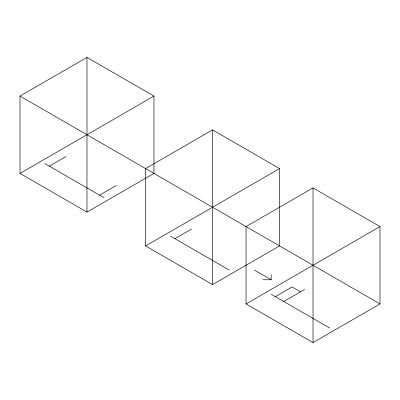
<?xml version="1.0" encoding="UTF-8"?>
<svg xmlns="http://www.w3.org/2000/svg" width="400" height="400" viewBox="0 0 400 400"><rect width="100%" height="100%" fill="white"/><g stroke="black" fill="none" stroke-linecap="round" stroke-linejoin="round"><path stroke-width="0.6" d="M20 96.075L86.975 57.41L153.955 96.075L153.955 173.415L86.975 212.085L20 173.415L20 96.075L380 303.925L380 226.585L313.025 187.915L246.045 226.585L246.045 303.925L313.025 342.59L380 303.925M20 173.415L153.955 96.075M49.3 166.165L66.045 156.5M99.535 195.165L116.28 185.5M212.56 129.91L145.58 168.58L145.58 245.92L212.56 284.59L279.535 245.92L279.535 168.58L212.56 129.91L212.56 284.59M145.58 245.92L279.535 168.58M174.885 238.67L191.63 229M246.045 303.925L380 226.585M275.35 296.67L292.095 287.005L300.465 291.84M283.72 301.505L304.65 289.42M262.79 279.755L271.165 279.755L271.165 274.92M254.42 270.09L271.165 279.755M45.115 163.75L103.72 197.585M170.7 236.25L229.3 270.09M271.165 294.255L329.765 328.09M313.025 187.915L313.025 342.59M86.975 57.41L86.975 212.085"/></g></svg>
